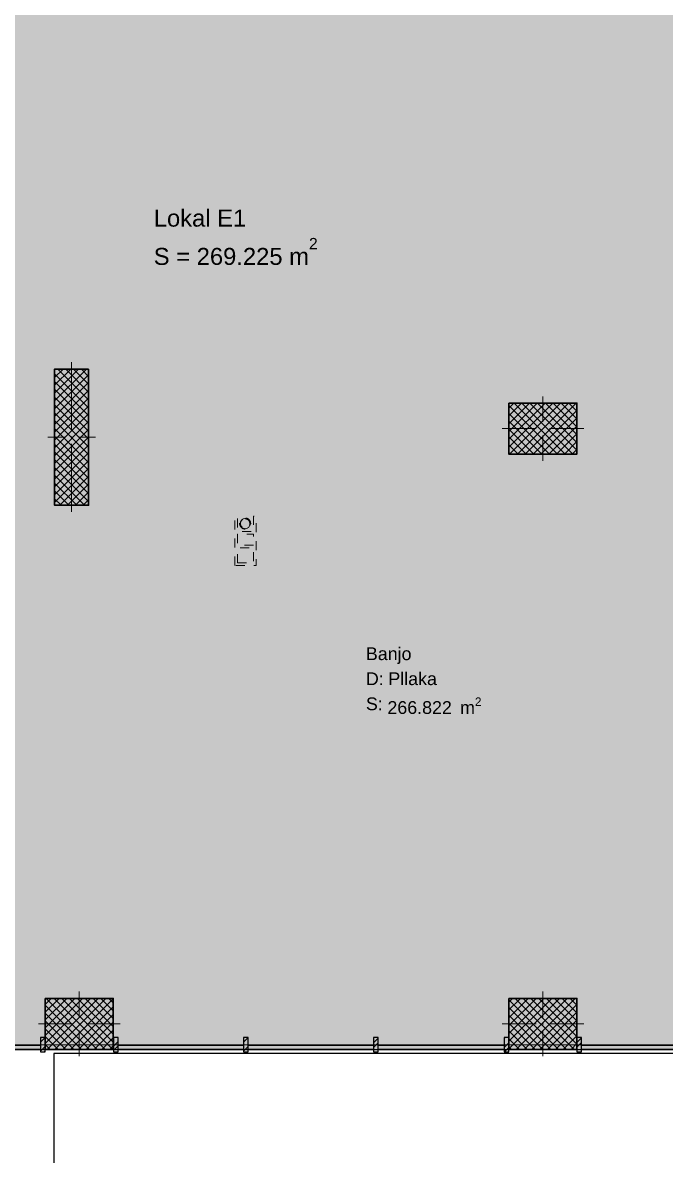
# Model space of a CAD drawing. Header units: millimetres. Extents: x -5491 to 122470, y -101890 to 30952.
# Drawn here: x 3784 to 11340, y -20247 to -6926 of the extents above; entities that cross this region are included whole.
import ezdxf
from ezdxf.enums import TextEntityAlignment as Align

# ---------------------------------------------------------------- set-up
doc = ezdxf.new("R2010")
doc.units = ezdxf.units.MM
doc.header["$MEASUREMENT"] = 0
doc.linetypes.add('Dashed', pattern=[211.666667, 105.833333, -105.833333])
for name, color, linetype in [('- lokalet e', 7, 'Continuous'), ('A - Alumil', 7, 'Continuous'), ('A - Kanalet e ventilimit', 7, 'Continuous'), ('A - Kanalizimi', 7, 'Continuous'), ('A - Muret', 7, 'Continuous'), ('A - Pllaka mbi bodrum', 7, 'Continuous'), ('A - Pllaka Suteren', 7, 'Continuous'), ('A - Shtyllat', 7, 'Continuous')]:
    doc.layers.add(name, color=color, linetype=linetype)
for name, color, linetype, lineweight in [('- lokalet e_Pen_No__132', 255, 'Continuous', 0), ('A - Alumil_Pen_No__102', 254, 'Continuous', 13), ('A - Alumil_Pen_No__42', 8, 'Continuous', 25), ('A - Kanalet e ventilimit_Pen_No__1', 7, 'Continuous', 13), ('A - Kanalizimi_Pen_No__1', 7, 'Continuous', 13), ('A - Muret_Pen_No__7', 7, 'Continuous', 35), ('A - Pllaka mbi bodrum_Pen_No__42', 8, 'Continuous', 25), ('A - Pllaka Suteren_Pen_No__42', 8, 'Continuous', 25), ('A - Shtyllat_Pen_No__1', 7, 'Continuous', 13), ('A - Shtyllat_Pen_No__7', 7, 'Continuous', 35), ('ARCHICAD Zone Stamps_Pen_No__1', 7, 'Continuous', 13)]:
    doc.layers.add(name, color=color, linetype=linetype, lineweight=lineweight)
for name, color, linetype, lineweight, true_color in [('A - Fill Zone_Pen_No__145', 7, 'Continuous', 20, 0x0077b0), ('A - Fill Zone_Pen_No__82', 7, 'Continuous', 20, 0xaaaaaa), ('A - Kanalizimi_Pen_No__145', 7, 'Continuous', 20, 0x0077b0), ('A - Sutereni Polyline_Pen_No__4', 7, 'Continuous', 20, 0x029e21)]:
    doc.layers.add(name, color=color, linetype=linetype, lineweight=lineweight, true_color=true_color)
doc.styles.add('GENERATED_STYLE_1', font='')
doc.styles.add('GENERATED_STYLE_2', font='')
doc.styles.get('GENERATED_STYLE_1').set_extended_font_data('Arial')
doc.styles.get('GENERATED_STYLE_2').set_extended_font_data('Arial', bold=True)
pattern_1 = [(45, (0, 0), (-45.96194, 45.96194), []), (135, (0, 0), (45.96194, 45.96194), [])]
pattern_2 = [(45, (0, 0), (-79.5495, 79.5495), []), (45, (-26.52, 26.52), (-79.5495, 79.5495), [])]

# ---------------------------------------------------------------- blocks, each defined once
blk = doc.blocks.new('Banjo_A - P26_3', base_point=(8469, -14651))
at = {"layer": '- lokalet e', "linetype": 'Continuous', "lineweight": 0, "true_color": 0x3f3f3f}
blk.add_hatch(color=250, dxfattribs=at).paths.add_polyline_path([(13322, -18946), (13350, -19001), (13350, -13601), (11600, -13601), (11850, -9401), (13600, -9401), (13600, 0), (0, 0), (55, -8581), (-1795, -8581), (-1795, -18946)])
at = {"layer": 'ARCHICAD Zone Stamps_Pen_No__1', "color": 7, "lineweight": 13, "insert": (8073, -14862), "char_height": 150, "attachment_point": 1, "style": 'GENERATED_STYLE_1'}
blk.add_mtext('\\A1;{\\pql;\\pt0,50;\\fArial|b0|i0|c0|p34;266.822\\fArial|b0|i0|c0|p34;\\A1{\\H.66x;\\S^  ;}\\fArial|b0|i0|c0|p34; m\\fArial|b0|i0|c0|p34;\\A1{\\H.66x;\\S2^  ;}}', dxfattribs=at)
at = {"layer": 'ARCHICAD Zone Stamps_Pen_No__1', "color": 7, "lineweight": 13, "style": 'GENERATED_STYLE_1'}
for tag, p in [('DUMMY_849', (8344, -14238)), ('ROOM_NAME', (7820, -14273)), ('floorCode', (7820, -14567)), ('stFloorCovering', (8084, -14567)), ('measuredAreaCode', (7820, -14862))]:
    blk.add_attdef(tag, text='', height=150, dxfattribs=at).set_placement(p, align=Align.TOP_LEFT)
blk = doc.blocks.new('Slab_1', base_point=(-1850, -19001))
at = {"layer": 'A - Pllaka Suteren_Pen_No__42', "color": 8, "linetype": 'Continuous', "lineweight": 25, "flags": 128}
blk.add_lwpolyline([(-1850, -19001), (52100, -19001), (52100, 0), (0, 0), (0, -8551), (-1850, -8551)], close=True, dxfattribs=at)
blk = doc.blocks.new('Slab_5', base_point=(52202, -19051))
at = {"layer": 'A - Pllaka mbi bodrum_Pen_No__42', "color": 8, "linetype": 'Continuous', "lineweight": 25, "flags": 128}
blk.add_lwpolyline([(52202, -19051), (4150, -19050), (4150, -24901), (27100, -24901), (27100, -53141), (34367, -53141), (34572, -54048), (58272, -48655), (58121, -47975), (60180, -47516), (56977, -33242), (55470, -33580), (54395, -28800), (53758, -28901), (42448, -29954), (42022, -24921), (53287, -23873)], close=True, dxfattribs=at)
blk = doc.blocks.new('Slab_7', base_point=(4150, -19050))
at = {"layer": 'A - Pllaka mbi bodrum_Pen_No__42', "color": 8, "linetype": 'Continuous', "lineweight": 25, "flags": 128}
blk.add_lwpolyline([(4150, -19050), (4150, -24901), (27100, -24901), (27100, -53141), (34367, -53141), (34572, -54048), (55898, -49195), (55730, -48438), (52543, -34237), (55470, -33580), (54395, -28800), (53758, -28901), (42448, -29954), (42022, -24921), (53287, -23873), (52202, -19051)], close=True, dxfattribs=at)
blk = doc.blocks.new('Slab_115', base_point=(6400, -12882))
at = {"layer": 'A - Kanalizimi_Pen_No__145', "linetype": 'Continuous', "lineweight": 20, "true_color": 0x0077b0}
h = blk.add_hatch(color=144, dxfattribs=at)
h.paths.add_polyline_path([(6400, -12882, 1), (6400, -12752, 1)])
h.paths.add_polyline_path([(6400, -12762, -1), (6400, -12872, -1)], flags=0)
at = {"layer": 'A - Kanalizimi_Pen_No__1', "color": 7, "linetype": 'Dashed', "lineweight": 13, "flags": 128}
for points in [[(6400, -12882, -1), (6400, -12752, -1)], [(6400, -12762, -1), (6400, -12872, -1)]]:
    blk.add_lwpolyline(points, format="xyb", close=True, dxfattribs=at)
blk = doc.blocks.new('Slab_116', base_point=(6280, -13311))
at = {"layer": 'A - Kanalet e ventilimit', "linetype": 'Continuous', "lineweight": 0, "true_color": 0x000000}
h = blk.add_hatch(color=18, dxfattribs=at)
h.paths.add_polyline_path([(6280, -13311), (6530, -13311), (6530, -12941), (6530, -12911), (6530, -12731), (6500, -12731), (6500, -12911), (6310, -12911), (6310, -12731), (6280, -12731), (6280, -12911), (6280, -12941)])
h.paths.add_polyline_path([(6310, -13281), (6310, -13101), (6500, -13101), (6500, -13281)], flags=0)
h.paths.add_polyline_path([(6310, -12941), (6500, -12941), (6500, -13071), (6310, -13071)], flags=0)
at = {"layer": 'A - Kanalet e ventilimit_Pen_No__1', "color": 7, "linetype": 'Dashed', "lineweight": 13, "flags": 128}
for points in [[(6280, -13311), (6280, -12941), (6280, -12911), (6280, -12731), (6310, -12731), (6310, -12911), (6500, -12911), (6500, -12731), (6530, -12731), (6530, -12911), (6530, -12941), (6530, -13311)], [(6310, -12941), (6310, -13071), (6500, -13071), (6500, -12941)], [(6310, -13281), (6500, -13281), (6500, -13101), (6310, -13101)]]:
    blk.add_lwpolyline(points, close=True, dxfattribs=at)
blk = doc.blocks.new('Wall_235', base_point=(1200, -19001))
at = {"layer": 'A - Muret', "linetype": 'Continuous', "lineweight": 0, "true_color": 0x000000}
blk.add_hatch(color=18, dxfattribs=at).paths.add_polyline_path([(1255, -18951), (1255, -19001), (3995, -19001), (3995, -18951)])
at = {"layer": 'A - Muret_Pen_No__7', "color": 7, "linetype": 'Continuous', "lineweight": 35, "flags": 128}
for points in [[(3995, -18951), (1255, -18951)], [(1255, -19001), (3995, -19001)]]:
    blk.add_lwpolyline(points, dxfattribs=at)
blk = doc.blocks.new('Wall_236', base_point=(4850, -19001))
at = {"layer": 'A - Muret', "linetype": 'Continuous', "lineweight": 0, "true_color": 0x000000}
for points in [[(4905, -18951), (4905, -19001), (6380, -19001), (6380, -18951)], [(6435, -19001), (7910, -19001), (7910, -18951), (6435, -18951)], [(7965, -19001), (9445, -19001), (9445, -18951), (7965, -18951)]]:
    blk.add_hatch(color=18, dxfattribs=at).paths.add_polyline_path(points)
at = {"layer": 'A - Muret_Pen_No__7', "color": 7, "linetype": 'Continuous', "lineweight": 35, "flags": 128}
for points in [[(6380, -18951), (4905, -18951)], [(4905, -19001), (6380, -19001)], [(7910, -18951), (6435, -18951)], [(6435, -19001), (7910, -19001)], [(9445, -18951), (7965, -18951)], [(7965, -19001), (9445, -19001)]]:
    blk.add_lwpolyline(points, dxfattribs=at)
blk = doc.blocks.new('Wall_237', base_point=(10300, -19001))
at = {"layer": 'A - Muret', "linetype": 'Continuous', "lineweight": 0, "true_color": 0x000000}
for points in [[(10355, -18951), (10355, -19001), (11800, -19001), (11800, -18951)], [(11855, -19001), (13295, -19001), (13295, -18951), (11855, -18951)]]:
    blk.add_hatch(color=18, dxfattribs=at).paths.add_polyline_path(points)
at = {"layer": 'A - Muret_Pen_No__7', "color": 7, "linetype": 'Continuous', "lineweight": 35, "flags": 128}
for points in [[(11800, -18951), (10355, -18951)], [(10355, -19001), (11800, -19001)], [(13295, -18951), (11855, -18951)], [(11855, -19001), (13295, -19001)]]:
    blk.add_lwpolyline(points, dxfattribs=at)
blk = doc.blocks.new('Column_87', base_point=(4360, -11801))
at = {"layer": 'A - Shtyllat', "linetype": 'Continuous', "lineweight": 0, "true_color": 0x000000}
h = blk.add_hatch(dxfattribs=at)
h.set_pattern_fill('Concrete_Block', color=18, style=0, pattern_type=2)
h.set_pattern_definition(pattern_1)
h.paths.add_polyline_path([(4560, -11001), (4160, -11001), (4160, -12601), (4560, -12601)])
at = {"layer": 'A - Shtyllat_Pen_No__1', "color": 7, "linetype": 'Continuous', "lineweight": 13}
for p, q in [((4360, -11721), (4360, -10921)), ((4280, -11801), (4080, -11801)), ((4440, -11801), (4640, -11801)), ((4360, -11881), (4360, -12681))]:
    blk.add_line(p, q, dxfattribs=at)
blk.add_point((4360, -11801), dxfattribs=at)
at = {"layer": 'A - Shtyllat_Pen_No__7', "color": 7, "linetype": 'Continuous', "lineweight": 35, "flags": 128}
blk.add_lwpolyline([(4560, -11001), (4160, -11001), (4160, -12601), (4560, -12601)], close=True, dxfattribs=at)
blk = doc.blocks.new('Column_88', base_point=(9900, -11701))
at = {"layer": 'A - Shtyllat', "linetype": 'Continuous', "lineweight": 0, "true_color": 0x000000}
h = blk.add_hatch(dxfattribs=at)
h.set_pattern_fill('Concrete_Block', color=18, style=0, pattern_type=2)
h.set_pattern_definition(pattern_1)
h.paths.add_polyline_path([(9500, -11401), (9500, -12001), (10300, -12001), (10300, -11401)])
at = {"layer": 'A - Shtyllat_Pen_No__1', "color": 7, "linetype": 'Continuous', "lineweight": 13}
for p, q in [((9900, -11621), (9900, -11321)), ((9820, -11701), (9420, -11701)), ((9980, -11701), (10380, -11701)), ((9900, -11781), (9900, -12081))]:
    blk.add_line(p, q, dxfattribs=at)
blk.add_point((9900, -11701), dxfattribs=at)
at = {"layer": 'A - Shtyllat_Pen_No__7', "color": 7, "linetype": 'Continuous', "lineweight": 35, "flags": 128}
blk.add_lwpolyline([(9500, -11401), (9500, -12001), (10300, -12001), (10300, -11401)], close=True, dxfattribs=at)
blk = doc.blocks.new('Column_91', base_point=(9900, -18701))
at = {"layer": 'A - Shtyllat', "linetype": 'Continuous', "lineweight": 0, "true_color": 0x000000}
h = blk.add_hatch(dxfattribs=at)
h.set_pattern_fill('Concrete_Block', color=18, style=0, pattern_type=2)
h.set_pattern_definition(pattern_1)
h.paths.add_polyline_path([(9500, -18401), (9500, -19001), (10300, -19001), (10300, -18401)])
at = {"layer": 'A - Shtyllat_Pen_No__1', "color": 7, "linetype": 'Continuous', "lineweight": 13}
for p, q in [((9900, -18621), (9900, -18321)), ((9820, -18701), (9420, -18701)), ((9900, -18781), (9900, -19081)), ((9980, -18701), (10380, -18701))]:
    blk.add_line(p, q, dxfattribs=at)
blk.add_point((9900, -18701), dxfattribs=at)
at = {"layer": 'A - Shtyllat_Pen_No__7', "color": 7, "linetype": 'Continuous', "lineweight": 35, "flags": 128}
blk.add_lwpolyline([(9500, -18401), (9500, -19001), (10300, -19001), (10300, -18401)], close=True, dxfattribs=at)
blk = doc.blocks.new('Column_97', base_point=(4450, -18701))
at = {"layer": 'A - Shtyllat', "linetype": 'Continuous', "lineweight": 0, "true_color": 0x000000}
h = blk.add_hatch(dxfattribs=at)
h.set_pattern_fill('Concrete_Block', color=18, style=0, pattern_type=2)
h.set_pattern_definition(pattern_1)
h.paths.add_polyline_path([(4050, -18401), (4050, -19001), (4850, -19001), (4850, -18401)])
at = {"layer": 'A - Shtyllat_Pen_No__1', "color": 7, "linetype": 'Continuous', "lineweight": 13}
for p, q in [((4450, -18621), (4450, -18321)), ((4370, -18701), (3970, -18701)), ((4450, -18781), (4450, -19081)), ((4530, -18701), (4930, -18701))]:
    blk.add_line(p, q, dxfattribs=at)
blk.add_point((4450, -18701), dxfattribs=at)
at = {"layer": 'A - Shtyllat_Pen_No__7', "color": 7, "linetype": 'Continuous', "lineweight": 35, "flags": 128}
blk.add_lwpolyline([(4050, -18401), (4050, -19001), (4850, -19001), (4850, -18401)], close=True, dxfattribs=at)
blk = doc.blocks.new('Column_128', base_point=(4022, -18946))
at = {"layer": 'A - Alumil_Pen_No__102', "linetype": 'Continuous', "lineweight": 13}
h = blk.add_hatch(dxfattribs=at)
h.set_pattern_fill('Steel', color=254, style=0, pattern_type=2)
h.set_pattern_definition(pattern_2)
h.paths.add_polyline_path([(4050, -18861), (3995, -18861), (3995, -19031), (4050, -19031)])
at = {"layer": 'A - Alumil_Pen_No__42', "color": 8, "linetype": 'Continuous', "lineweight": 25, "flags": 128}
blk.add_lwpolyline([(4050, -18861), (3995, -18861), (3995, -19031), (4050, -19031)], close=True, dxfattribs=at)
blk = doc.blocks.new('Column_129', base_point=(4877, -18946))
at = {"layer": 'A - Alumil_Pen_No__102', "linetype": 'Continuous', "lineweight": 13}
h = blk.add_hatch(dxfattribs=at)
h.set_pattern_fill('Steel', color=254, style=0, pattern_type=2)
h.set_pattern_definition(pattern_2)
h.paths.add_polyline_path([(4905, -18861), (4850, -18861), (4850, -19031), (4905, -19031)])
at = {"layer": 'A - Alumil_Pen_No__42', "color": 8, "linetype": 'Continuous', "lineweight": 25, "flags": 128}
blk.add_lwpolyline([(4905, -18861), (4850, -18861), (4850, -19031), (4905, -19031)], close=True, dxfattribs=at)
blk = doc.blocks.new('Column_130', base_point=(9472, -18946))
at = {"layer": 'A - Alumil_Pen_No__102', "linetype": 'Continuous', "lineweight": 13}
h = blk.add_hatch(dxfattribs=at)
h.set_pattern_fill('Steel', color=254, style=0, pattern_type=2)
h.set_pattern_definition(pattern_2)
h.paths.add_polyline_path([(9500, -18861), (9445, -18861), (9445, -19031), (9500, -19031)])
at = {"layer": 'A - Alumil_Pen_No__42', "color": 8, "linetype": 'Continuous', "lineweight": 25, "flags": 128}
blk.add_lwpolyline([(9500, -18861), (9445, -18861), (9445, -19031), (9500, -19031)], close=True, dxfattribs=at)
blk = doc.blocks.new('Column_131', base_point=(6407, -18946))
at = {"layer": 'A - Alumil_Pen_No__102', "linetype": 'Continuous', "lineweight": 13}
h = blk.add_hatch(dxfattribs=at)
h.set_pattern_fill('Steel', color=254, style=0, pattern_type=2)
h.set_pattern_definition(pattern_2)
h.paths.add_polyline_path([(6435, -18861), (6380, -18861), (6380, -19031), (6435, -19031)])
at = {"layer": 'A - Alumil_Pen_No__42', "color": 8, "linetype": 'Continuous', "lineweight": 25, "flags": 128}
blk.add_lwpolyline([(6435, -18861), (6380, -18861), (6380, -19031), (6435, -19031)], close=True, dxfattribs=at)
blk = doc.blocks.new('Column_132', base_point=(7937, -18946))
at = {"layer": 'A - Alumil_Pen_No__102', "linetype": 'Continuous', "lineweight": 13}
h = blk.add_hatch(dxfattribs=at)
h.set_pattern_fill('Steel', color=254, style=0, pattern_type=2)
h.set_pattern_definition(pattern_2)
h.paths.add_polyline_path([(7965, -18861), (7910, -18861), (7910, -19031), (7965, -19031)])
at = {"layer": 'A - Alumil_Pen_No__42', "color": 8, "linetype": 'Continuous', "lineweight": 25, "flags": 128}
blk.add_lwpolyline([(7965, -18861), (7910, -18861), (7910, -19031), (7965, -19031)], close=True, dxfattribs=at)
blk = doc.blocks.new('Column_133', base_point=(10328, -18946))
at = {"layer": 'A - Alumil_Pen_No__102', "linetype": 'Continuous', "lineweight": 13}
h = blk.add_hatch(dxfattribs=at)
h.set_pattern_fill('Steel', color=254, style=0, pattern_type=2)
h.set_pattern_definition(pattern_2)
h.paths.add_polyline_path([(10355, -18861), (10300, -18861), (10300, -19031), (10355, -19031)])
at = {"layer": 'A - Alumil_Pen_No__42', "color": 8, "linetype": 'Continuous', "lineweight": 25, "flags": 128}
blk.add_lwpolyline([(10355, -18861), (10300, -18861), (10300, -19031), (10355, -19031)], close=True, dxfattribs=at)

msp = doc.modelspace()

# ---------------------------------------------------------------- hatches: boundary and pattern name
at = {"layer": 'A - Fill Zone_Pen_No__82', "linetype": 'Continuous', "lineweight": 0, "true_color": 0x111111}
msp.add_hatch(color=250, dxfattribs=at).paths.add_polyline_path([(-1850, -19000.8), (-1850, -8550.8), (0, -8550.8), (0, 0), (13600, 0), (13600, -9400.8), (11850, -9400.8), (11850, -11400.8), (11725, -11400.8), (11725, -13725.8), (13475, -13725.8), (13475, -19000.8)])

# ---------------------------------------------------------------- linework, layer by layer
at = {"layer": '- lokalet e_Pen_No__132', "color": 255, "linetype": 'Continuous', "lineweight": 0, "flags": 128}
msp.add_lwpolyline([(13322.5, -18945.8), (13350, -19000.8), (13350, -13600.8), (11600, -13600.8), (11850, -9400.8), (13600, -9400.8), (13600, 0), (0, 0), (55, -8580.8), (-1795, -8580.8), (-1795, -18945.8)], close=True, dxfattribs=at)
at = {"layer": 'A - Sutereni Polyline_Pen_No__4', "color": 104, "linetype": 'Continuous', "lineweight": 20, "true_color": 0x029e21}
msp.add_lwpolyline([(27400, -19000.8), (-1850, -19000.8), (-1849.9, -8550.8), (0, -8550.8), (0, 0), (27400, 0)], close=True, dxfattribs=at)

# ---------------------------------------------------------------- block references
at = {"layer": '- lokalet e', "color": 254, "linetype": 'Continuous', "lineweight": 13}
msp.add_blockref('Banjo_A - P26_3', (8468.8, -14650.8), dxfattribs=at).add_auto_attribs({'ROOM_NAME': 'Banjo', 'floorCode': 'D: ', 'stFloorCovering': 'Pllaka', 'measuredAreaCode': 'S: '})
at = {"layer": 'A - Alumil', "color": 8, "lineweight": 25}
for name, p in [('Column_128', (4022.5, -18945.8)), ('Column_129', (4877.5, -18945.8)), ('Column_131', (6407.5, -18945.8)), ('Column_132', (7937.5, -18945.8)), ('Column_130', (9472.5, -18945.8)), ('Column_133', (10327.5, -18945.8))]:
    msp.add_blockref(name, p, dxfattribs=at)
at = {"layer": 'A - Kanalet e ventilimit', "color": 7, "linetype": 'Continuous', "lineweight": 13}
msp.add_blockref('Slab_116', (6280, -13310.8), dxfattribs=at)
at = {"layer": 'A - Kanalizimi', "color": 7, "linetype": 'Continuous', "lineweight": 13}
msp.add_blockref('Slab_115', (6400, -12882.1), dxfattribs=at)
at = {"layer": 'A - Muret', "color": 7, "lineweight": 35}
for name, p in [('Wall_235', (1200, -19000.8)), ('Wall_236', (4850, -19000.8)), ('Wall_237', (10300, -19000.8))]:
    msp.add_blockref(name, p, dxfattribs=at)
at = {"layer": 'A - Pllaka mbi bodrum', "color": 8, "linetype": 'Continuous', "lineweight": 25}
for name, p in [('Slab_5', (52202.2, -19050.8)), ('Slab_7', (4150, -19050.1))]:
    msp.add_blockref(name, p, dxfattribs=at)
at = {"layer": 'A - Pllaka Suteren', "color": 8, "linetype": 'Continuous', "lineweight": 25}
msp.add_blockref('Slab_1', (-1850, -19000.8), dxfattribs=at)
at = {"layer": 'A - Shtyllat', "color": 7, "lineweight": 35}
for name, p in [('Column_87', (4360, -11800.8)), ('Column_88', (9900, -11700.8)), ('Column_97', (4450, -18700.8)), ('Column_91', (9900, -18700.8))]:
    msp.add_blockref(name, p, dxfattribs=at)

# ---------------------------------------------------------------- texts
at = {"layer": 'A - Fill Zone_Pen_No__145', "color": 144, "lineweight": 20, "true_color": 0x0077b0, "insert": (5325.4, -9777.9), "char_height": 200, "attachment_point": 7, "style": 'GENERATED_STYLE_2'}
msp.add_mtext('{\\fArial|b0|i0|c0|p34;Lokal E1^MS = 269.225 m{\\H0.66x;\\S2^  ;}}', dxfattribs=at)

doc.saveas('drawing.dxf')
